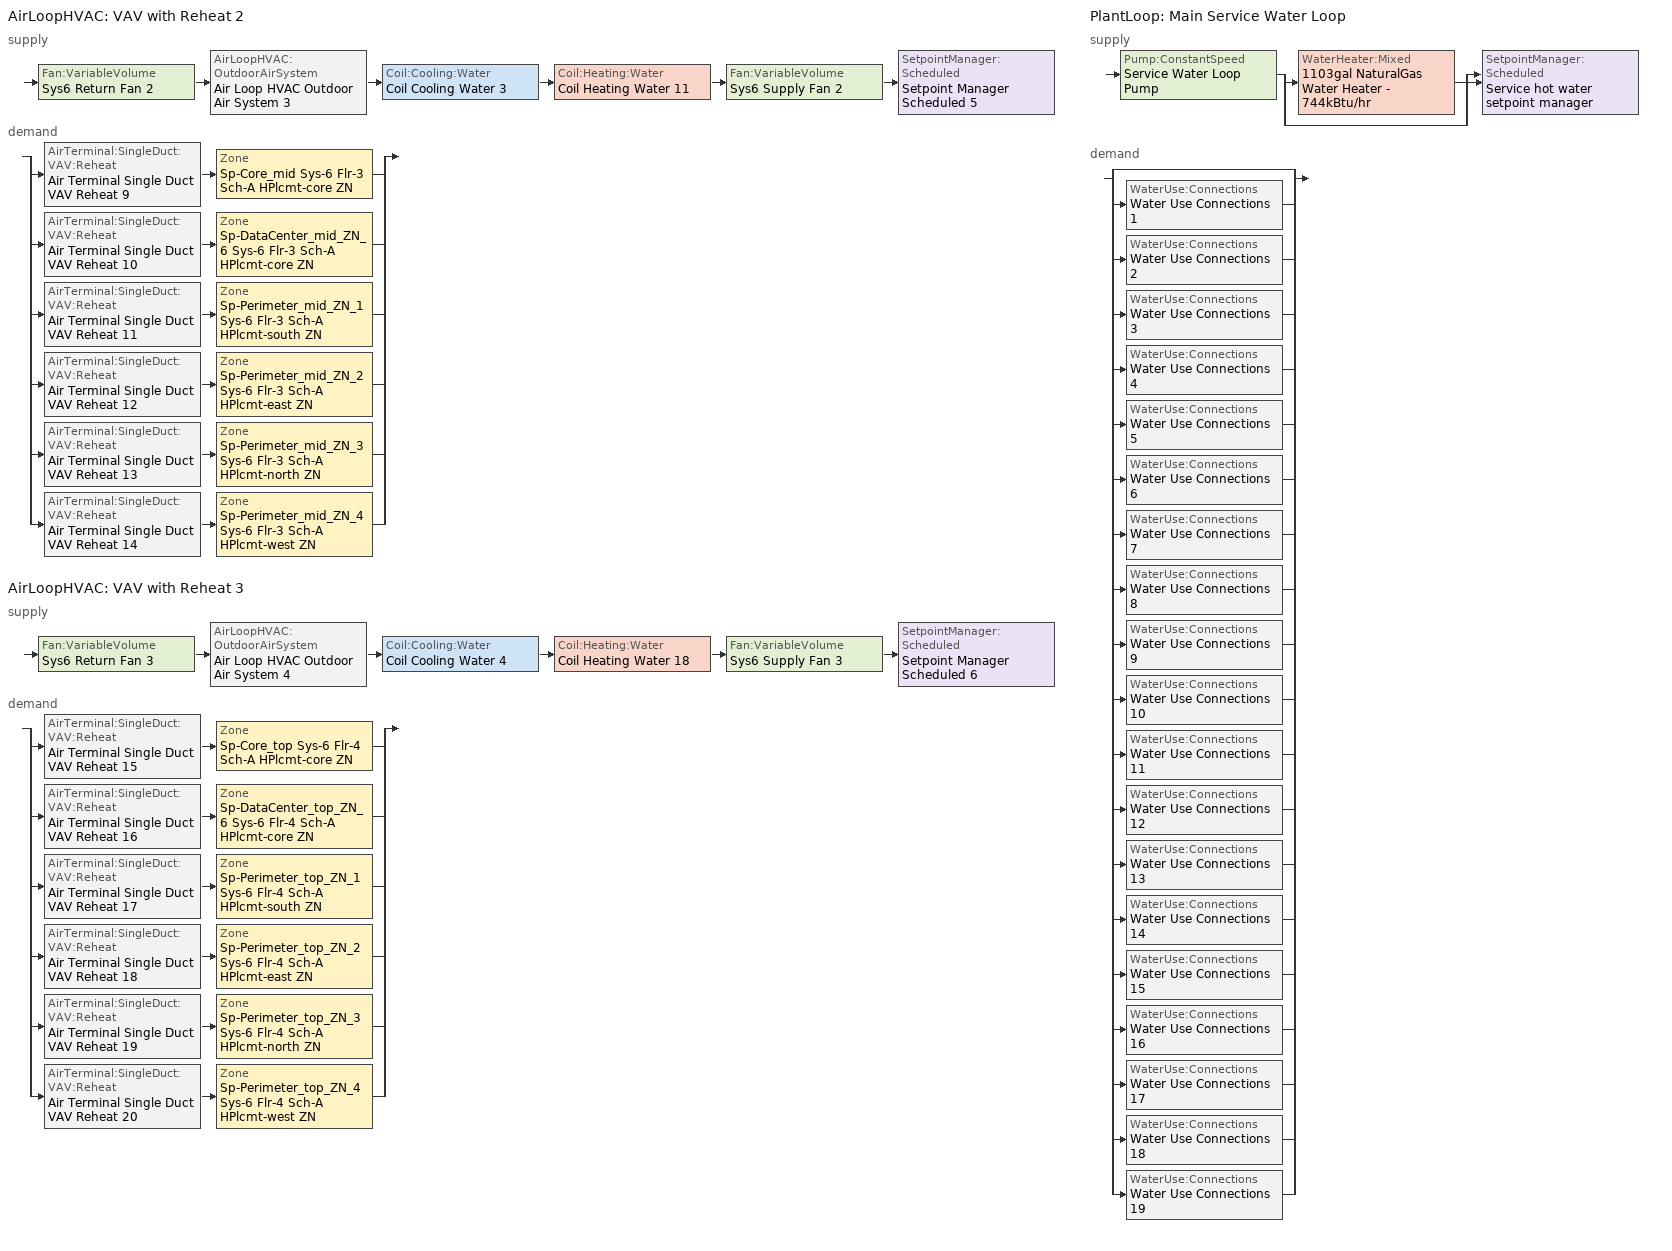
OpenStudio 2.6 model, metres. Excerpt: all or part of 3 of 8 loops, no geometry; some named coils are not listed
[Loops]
AirLoopHVAC 'VAV with Reheat 2'
 supply: Fan:VariableVolume 'Sys6 Return Fan 2' > AirLoopHVAC:OutdoorAirSystem 'Air Loop HVAC Outdoor Air System 3' > Coil:Cooling:Water 'Coil Cooling Water 3' > Coil:Heating:Water 'Coil Heating Water 11' > Fan:VariableVolume 'Sys6 Supply Fan 2' > SetpointManager:Scheduled 'Setpoint Manager Scheduled 5'
 demand: split
  | AirTerminal:SingleDuct:VAV:Reheat 'Air Terminal Single Duct VAV Reheat 9' > Zone 'Sp-Core_mid Sys-6 Flr-3 Sch-A HPlcmt-core ZN'
  | AirTerminal:SingleDuct:VAV:Reheat 'Air Terminal Single Duct VAV Reheat 10' > Zone 'Sp-DataCenter_mid_ZN_6 Sys-6 Flr-3 Sch-A HPlcmt-core ZN'
  | AirTerminal:SingleDuct:VAV:Reheat 'Air Terminal Single Duct VAV Reheat 11' > Zone 'Sp-Perimeter_mid_ZN_1 Sys-6 Flr-3 Sch-A HPlcmt-south ZN'
  | AirTerminal:SingleDuct:VAV:Reheat 'Air Terminal Single Duct VAV Reheat 12' > Zone 'Sp-Perimeter_mid_ZN_2 Sys-6 Flr-3 Sch-A HPlcmt-east ZN'
  | AirTerminal:SingleDuct:VAV:Reheat 'Air Terminal Single Duct VAV Reheat 13' > Zone 'Sp-Perimeter_mid_ZN_3 Sys-6 Flr-3 Sch-A HPlcmt-north ZN'
  | AirTerminal:SingleDuct:VAV:Reheat 'Air Terminal Single Duct VAV Reheat 14' > Zone 'Sp-Perimeter_mid_ZN_4 Sys-6 Flr-3 Sch-A HPlcmt-west ZN'
AirLoopHVAC 'VAV with Reheat 3'
 supply: Fan:VariableVolume 'Sys6 Return Fan 3' > AirLoopHVAC:OutdoorAirSystem 'Air Loop HVAC Outdoor Air System 4' > Coil:Cooling:Water 'Coil Cooling Water 4' > Coil:Heating:Water 'Coil Heating Water 18' > Fan:VariableVolume 'Sys6 Supply Fan 3' > SetpointManager:Scheduled 'Setpoint Manager Scheduled 6'
 demand: split
  | AirTerminal:SingleDuct:VAV:Reheat 'Air Terminal Single Duct VAV Reheat 15' > Zone 'Sp-Core_top Sys-6 Flr-4 Sch-A HPlcmt-core ZN'
  | AirTerminal:SingleDuct:VAV:Reheat 'Air Terminal Single Duct VAV Reheat 16' > Zone 'Sp-DataCenter_top_ZN_6 Sys-6 Flr-4 Sch-A HPlcmt-core ZN'
  | AirTerminal:SingleDuct:VAV:Reheat 'Air Terminal Single Duct VAV Reheat 17' > Zone 'Sp-Perimeter_top_ZN_1 Sys-6 Flr-4 Sch-A HPlcmt-south ZN'
  | AirTerminal:SingleDuct:VAV:Reheat 'Air Terminal Single Duct VAV Reheat 18' > Zone 'Sp-Perimeter_top_ZN_2 Sys-6 Flr-4 Sch-A HPlcmt-east ZN'
  | AirTerminal:SingleDuct:VAV:Reheat 'Air Terminal Single Duct VAV Reheat 19' > Zone 'Sp-Perimeter_top_ZN_3 Sys-6 Flr-4 Sch-A HPlcmt-north ZN'
  | AirTerminal:SingleDuct:VAV:Reheat 'Air Terminal Single Duct VAV Reheat 20' > Zone 'Sp-Perimeter_top_ZN_4 Sys-6 Flr-4 Sch-A HPlcmt-west ZN'
PlantLoop 'Main Service Water Loop'
 supply: Pump:ConstantSpeed 'Service Water Loop Pump' > split
  | WaterHeater:Mixed '1103gal NaturalGas Water Heater - 744kBtu/hr'
  | bypass
  join > SetpointManager:Scheduled 'Service hot water setpoint manager'
 demand: split
  | bypass
  | WaterUse:Connections 'Water Use Connections 1'
  | WaterUse:Connections 'Water Use Connections 2'
  | WaterUse:Connections 'Water Use Connections 3'
  | WaterUse:Connections 'Water Use Connections 4'
  | WaterUse:Connections 'Water Use Connections 5'
  | WaterUse:Connections 'Water Use Connections 6'
  | WaterUse:Connections 'Water Use Connections 7'
  | WaterUse:Connections 'Water Use Connections 8'
  | WaterUse:Connections 'Water Use Connections 9'
  | WaterUse:Connections 'Water Use Connections 10'
  | WaterUse:Connections 'Water Use Connections 11'
  | WaterUse:Connections 'Water Use Connections 12'
  | WaterUse:Connections 'Water Use Connections 13'
  | WaterUse:Connections 'Water Use Connections 14'
  | WaterUse:Connections 'Water Use Connections 15'
  | WaterUse:Connections 'Water Use Connections 16'
  | WaterUse:Connections 'Water Use Connections 17'
  | WaterUse:Connections 'Water Use Connections 18'
  | WaterUse:Connections 'Water Use Connections 19'
[Sizing:Zone] Zone Cooling Design Supply Air Temperature Input Method=SupplyAirTemperature; Zone Cooling Design Supply Air Temperature {C}=13; Zone Cooling Design Supply Air Temperature Difference {deltaC}=11.11; Zone Heating Design Supply Air Temperature Input Method=SupplyAirTemperature; Zone Heating Design Supply Air Temperature {C}=43; Zone Heating Design Supply Air Temperature Difference {deltaC}=11.11; Zone Cooling Design Supply Air Humidity Ratio {kg-H2O/kg-air}=0.0085; Zone Heating Design Supply Air Humidity Ratio {kg-H2O/kg-air}=0.008; Zone Heating Sizing Factor=1.3; Zone Cooling Sizing Factor=1.1; Cooling Design Air Flow Method=DesignDay; Heating Design Air Flow Method=DesignDay; Account for Dedicated Outdoor Air System=No; Dedicated Outdoor Air System Control Strategy=NeutralSupplyAir; Dedicated Outdoor Air Low Setpoint Temperature for Design {C}=autosize; Dedicated Outdoor Air High Setpoint Temperature for Design {C}=autosize
Sp-Perimeter_mid_ZN_3 Sys-6 Flr-3 Sch-A HPlcmt-north ZN; Sp-Perimeter_mid_ZN_2 Sys-6 Flr-3 Sch-A HPlcmt-east ZN; Sp-Perimeter_mid_ZN_4 Sys-6 Flr-3 Sch-A HPlcmt-west ZN; Sp-Perimeter_mid_ZN_1 Sys-6 Flr-3 Sch-A HPlcmt-south ZN; Sp-Core_mid Sys-6 Flr-3 Sch-A HPlcmt-core ZN; Sp-DataCenter_mid_ZN_6 Sys-6 Flr-3 Sch-A HPlcmt-core ZN; Sp-Perimeter_top_ZN_3 Sys-6 Flr-4 Sch-A HPlcmt-north ZN; Sp-Perimeter_top_ZN_2 Sys-6 Flr-4 Sch-A HPlcmt-east ZN; Sp-Perimeter_top_ZN_4 Sys-6 Flr-4 Sch-A HPlcmt-west ZN; Sp-Perimeter_top_ZN_1 Sys-6 Flr-4 Sch-A HPlcmt-south ZN; Sp-Core_top Sys-6 Flr-4 Sch-A HPlcmt-core ZN; Sp-DataCenter_top_ZN_6 Sys-6 Flr-4 Sch-A HPlcmt-core ZN
[Zone equipment]
Sp-Perimeter_mid_ZN_3 Sys-6 Flr-3 Sch-A HPlcmt-north ZN: Air Terminal Single Duct VAV Reheat 13, Zone HVAC Baseboard Convective Water 13
Sp-Perimeter_mid_ZN_2 Sys-6 Flr-3 Sch-A HPlcmt-east ZN: Air Terminal Single Duct VAV Reheat 12, Zone HVAC Baseboard Convective Water 12
Sp-Perimeter_mid_ZN_4 Sys-6 Flr-3 Sch-A HPlcmt-west ZN: Air Terminal Single Duct VAV Reheat 14, Zone HVAC Baseboard Convective Water 14
Sp-Perimeter_mid_ZN_1 Sys-6 Flr-3 Sch-A HPlcmt-south ZN: Air Terminal Single Duct VAV Reheat 11, Zone HVAC Baseboard Convective Water 11
Sp-Core_mid Sys-6 Flr-3 Sch-A HPlcmt-core ZN: Air Terminal Single Duct VAV Reheat 9, Zone HVAC Baseboard Convective Water 9
Sp-DataCenter_mid_ZN_6 Sys-6 Flr-3 Sch-A HPlcmt-core ZN: Air Terminal Single Duct VAV Reheat 10, Zone HVAC Baseboard Convective Water 10
Sp-Perimeter_top_ZN_3 Sys-6 Flr-4 Sch-A HPlcmt-north ZN: Air Terminal Single Duct VAV Reheat 19, Zone HVAC Baseboard Convective Water 19
Sp-Perimeter_top_ZN_2 Sys-6 Flr-4 Sch-A HPlcmt-east ZN: Air Terminal Single Duct VAV Reheat 18, Zone HVAC Baseboard Convective Water 18
Sp-Perimeter_top_ZN_4 Sys-6 Flr-4 Sch-A HPlcmt-west ZN: Air Terminal Single Duct VAV Reheat 20, Zone HVAC Baseboard Convective Water 20
Sp-Perimeter_top_ZN_1 Sys-6 Flr-4 Sch-A HPlcmt-south ZN: Air Terminal Single Duct VAV Reheat 17, Zone HVAC Baseboard Convective Water 17
Sp-Core_top Sys-6 Flr-4 Sch-A HPlcmt-core ZN: Air Terminal Single Duct VAV Reheat 15, Zone HVAC Baseboard Convective Water 15
Sp-DataCenter_top_ZN_6 Sys-6 Flr-4 Sch-A HPlcmt-core ZN: Air Terminal Single Duct VAV Reheat 16, Zone HVAC Baseboard Convective Water 16
[PlantLoop]
Main Service Water Loop: Glycol Concentration=0; Maximum Loop Temperature {C}=60; Minimum Loop Temperature {C}=10; Plant Loop Volume {m3}=Autocalculate; Load Distribution Scheme=Optimal
[Sizing:Plant]
Main Service Water Loop: Loop Type=Heating; Design Loop Exit Temperature {C}=60; Loop Design Temperature Difference {deltaC}=5; Sizing Option=NonCoincident; Zone Timesteps in Averaging Window=1; Coincident Sizing Factor Mode=None
[Pump:ConstantSpeed]
Service Water Loop Pump: Rated Flow Rate {m3/s}=autosize; Rated Pump Head {Pa}=1.5111e+06; Rated Power Consumption {W}=autosize; Motor Efficiency=0.9; Fraction of Motor Inefficiencies to Fluid Stream=0; Pump Control Type=Intermittent; Design Power Sizing Method=PowerPerFlowPerPressure; Design Electric Power per Unit Flow Rate {W/(m3/s)}=348701.1; Design Shaft Power per Unit Flow Rate per Unit Head {W-s/m3-Pa}=1.28205
[SetpointManager:Scheduled] Control Variable=Temperature
Name | Schedule
Setpoint Manager Scheduled 5 | Supply Air Temp 2
Setpoint Manager Scheduled 6 | Supply Air Temp 3
Service hot water setpoint manager | Service Water Loop Temp - 140F
[AirLoopHVAC] Availability Schedule=Always On Discrete; Design Supply Air Flow Rate {m3/s}=AutoSize
VAV with Reheat 2; VAV with Reheat 3
[Sizing:System] Type of Load to Size On=Sensible; Design Outdoor Air Flow Rate {m3/s}=Autosize; Minimum System Air Flow Ratio=0.3; Preheat Design Temperature {C}=7; Preheat Design Humidity Ratio {kg-H2O/kg-Air}=0.008; Precool Design Temperature {C}=13; Precool Design Humidity Ratio {kg-H2O/kg-Air}=0.008; Central Cooling Design Supply Air Temperature {C}=13; Central Heating Design Supply Air Temperature {C}=13.1; Sizing Option=NonCoincident; 100% Outdoor Air in Cooling=No; 100% Outdoor Air in Heating=No; Central Cooling Design Supply Air Humidity Ratio {kg-H2O/kg-Air}=0.0085; Central Heating Design Supply Air Humidity Ratio {kg-H2O/kg-Air}=0.008; Cooling Design Air Flow Method=DesignDay; Cooling Design Air Flow Rate {m3/s}=0; Heating Design Air Flow Method=DesignDay; Heating Design Air Flow Rate {m3/s}=0; System Outdoor Air Method=ZoneSum; Zone Maximum Outdoor Air Fraction=1; Cooling Supply Air Flow Rate Per Floor Area {m3/s-m2}=0.00996765; Cooling Fraction of Autosized Cooling Supply Air Flow Rate=1; Cooling Supply Air Flow Rate Per Unit Cooling Capacity {m3/s-W}=3.94755e-05; Heating Supply Air Flow Rate Per Floor Area {m3/s-m2}=0.00996765; Heating Fraction of Autosized Heating Supply Air Flow Rate=1; Heating Fraction of Autosized Cooling Supply Air Flow Rate=1; Heating Supply Air Flow Rate Per Unit Heating Capacity {m3/s-W}=3.15882e-05; Cooling Design Capacity Method=CoolingDesignCapacity; Cooling Design Capacity {W}=autosize; Cooling Design Capacity Per Floor Area {W/m2}=234.7; Fraction of Autosized Cooling Design Capacity=1; Heating Design Capacity Method=HeatingDesignCapacity; Heating Design Capacity {W}=autosize; Heating Design Capacity Per Floor Area {W/m2}=157; Fraction of Autosized Heating Design Capacity=1; Central Cooling Capacity Control Method=OnOff
VAV with Reheat 2; VAV with Reheat 3
[Fan:VariableVolume] Availability Schedule=Always On Discrete; Fan Efficiency=0.6045; Pressure Rise {Pa}=1017.592; Maximum Flow Rate {m3/s}=Autosize; Fan Power Minimum Flow Rate Input Method=FixedFlowRate; Fan Power Minimum Flow Fraction=0; Fan Power Minimum Air Flow Rate {m3/s}=0; Motor Efficiency=0.93; Motor In Airstream Fraction=1; Fan Power Coefficient 1=0.0407599; Fan Power Coefficient 2=0.088045; Fan Power Coefficient 3=-0.0729261; Fan Power Coefficient 4=0.94374; Fan Power Coefficient 5=0
Sys6 Supply Fan 2; Sys6 Return Fan 2; Sys6 Supply Fan 3; Sys6 Return Fan 3
[Controller:OutdoorAir] Minimum Outdoor Air Flow Rate {m3/s}=autosize; Maximum Outdoor Air Flow Rate {m3/s}=Autosize; Economizer Control Type=NoEconomizer; Economizer Control Action Type=ModulateFlow; Economizer Maximum Limit Dry-Bulb Temperature {C}=28; Economizer Maximum Limit Enthalpy {J/kg}=64000; Economizer Minimum Limit Dry-Bulb Temperature {C}=-100; Lockout Type=NoLockout; Minimum Limit Type=FixedMinimum; High Humidity Control=No; Heat Recovery Bypass Control Type=BypassWhenWithinEconomizerLimits
Name | Controller Mechanical Ventilation
Controller Outdoor Air 3 | Controller Mechanical Ventilation 3
Controller Outdoor Air 4 | Controller Mechanical Ventilation 4
[Controller:MechanicalVentilation] Availability Schedule=Always On Discrete; System Outdoor Air Method=ZoneSum
Controller Mechanical Ventilation 3; Controller Mechanical Ventilation 4
[AirLoopHVAC:OutdoorAirSystem]
Name | Controller
Air Loop HVAC Outdoor Air System 3 | Controller Outdoor Air 3
Air Loop HVAC Outdoor Air System 4 | Controller Outdoor Air 4
[AirTerminal:SingleDuct:VAV:Reheat] Availability Schedule=Always On Discrete; Maximum Air Flow Rate {m3/s}=AutoSize; Zone Minimum Air Flow Input Method=Constant; Constant Minimum Air Flow Fraction=0.3; Maximum Hot Water or Steam Flow Rate {m3/s}=AutoSize; Minimum Hot Water or Steam Flow Rate {m3/s}=0; Convergence Tolerance=0.001; Damper Heating Action=Normal; Maximum Flow per Zone Floor Area During Reheat {m3/s-m2}=AutoSize; Maximum Flow Fraction During Reheat=AutoSize; Maximum Reheat Air Temperature {C}=43; Control For Outdoor Air=No
Name | Fixed Minimum Air Flow Rate {m3/s} | Reheat Coil
Air Terminal Single Duct VAV Reheat 9 | 4.99224 | Coil Heating Water 12
Air Terminal Single Duct VAV Reheat 10 | 0.0724055 | Coil Heating Water 13
Air Terminal Single Duct VAV Reheat 11 | 0.626839 | Coil Heating Water 14
Air Terminal Single Duct VAV Reheat 12 | 0.40395 | Coil Heating Water 15
Air Terminal Single Duct VAV Reheat 13 | 0.626826 | Coil Heating Water 16
Air Terminal Single Duct VAV Reheat 14 | 0.40395 | Coil Heating Water 17
Air Terminal Single Duct VAV Reheat 15 | 4.99224 | Coil Heating Water 19
Air Terminal Single Duct VAV Reheat 16 | 0.0724055 | Coil Heating Water 20
Air Terminal Single Duct VAV Reheat 17 | 0.626839 | Coil Heating Water 21
Air Terminal Single Duct VAV Reheat 18 | 0.40395 | Coil Heating Water 22
Air Terminal Single Duct VAV Reheat 19 | 0.626826 | Coil Heating Water 23
Air Terminal Single Duct VAV Reheat 20 | 0.40395 | Coil Heating Water 24
[WaterHeater:Mixed]
1103gal NaturalGas Water Heater - 744kBtu/hr: Tank Volume {m3}=4.17379; Setpoint Temperature Schedule=Service Water Loop Temp - 140F; Deadband Temperature Difference {deltaC}=2; Maximum Temperature Limit {C}=82.2222; Heater Control Type=Cycle; Heater Maximum Capacity {W}=218080; Heater Fuel Type=NaturalGas; Heater Thermal Efficiency=0.8; Off Cycle Parasitic Fuel Consumption Rate {W}=20; Off Cycle Parasitic Fuel Type=NaturalGas; Off Cycle Parasitic Heat Fraction to Tank=0.8; On Cycle Parasitic Fuel Type=NaturalGas; Ambient Temperature Indicator=Schedule; Ambient Temperature Schedule=Water Heater Ambient Temp Schedule - 70F; Off Cycle Loss Coefficient to Ambient Temperature {W/K}=6; On Cycle Loss Coefficient to Ambient Temperature {W/K}=6; Use Side Effectiveness=1; Source Side Effectiveness=1; Use Side Design Flow Rate {m3/s}=autosize; Source Side Design Flow Rate {m3/s}=autosize; Indirect Water Heating Recovery Time {hr}=1.5; Source Side Flow Control Mode=IndirectHeatPrimarySetpoint
[WaterUse:Connections]
Name | Water Use Equipment Name 1
Water Use Connections 1 | Core_bottom Service Water Use 0.96gal/min
Water Use Connections 2 | Core_mid Service Water Use 9.58gal/min
Water Use Connections 3 | Core_top Service Water Use 0.96gal/min
Water Use Connections 4 | Datacenter_basement_zn_6 Service Water Use 0.3gal/min
Water Use Connections 5 | Datacenter_bot_zn_6 Service Water Use 0.01gal/min
Water Use Connections 6 | Datacenter_mid_zn_6 Service Water Use 0.14gal/min
Water Use Connections 7 | Datacenter_top_zn_6 Service Water Use 0.01gal/min
Water Use Connections 8 | Perimeter_bot_zn_1 Service Water Use 0.12gal/min
Water Use Connections 9 | Perimeter_bot_zn_2 Service Water Use 0.08gal/min
Water Use Connections 10 | Perimeter_bot_zn_3 Service Water Use 0.12gal/min
Water Use Connections 11 | Perimeter_bot_zn_4 Service Water Use 0.08gal/min
Water Use Connections 12 | Perimeter_mid_zn_1 Service Water Use 1.2gal/min
Water Use Connections 13 | Perimeter_mid_zn_2 Service Water Use 0.77gal/min
Water Use Connections 14 | Perimeter_mid_zn_3 Service Water Use 1.2gal/min
Water Use Connections 15 | Perimeter_mid_zn_4 Service Water Use 0.77gal/min
Water Use Connections 16 | Perimeter_top_zn_1 Service Water Use 0.12gal/min
Water Use Connections 17 | Perimeter_top_zn_2 Service Water Use 0.08gal/min
Water Use Connections 18 | Perimeter_top_zn_3 Service Water Use 0.12gal/min
Water Use Connections 19 | Perimeter_top_zn_4 Service Water Use 0.08gal/min
[WaterUse:Equipment:Definition]
Name | Peak Flow Rate {m3/s} | Target Temperature Schedule | Sensible Fraction Schedule | Latent Fraction Schedule
Core_bottom Service Water Use Def 0.96gal/min | 6.0423e-05 | Schedule Ruleset 5 | Schedule Ruleset 3 | Schedule Ruleset 4
Core_mid Service Water Use Def 9.58gal/min | 0.00060423 | Schedule Ruleset 8 | Schedule Ruleset 6 | Schedule Ruleset 7
Core_top Service Water Use Def 0.96gal/min | 6.0423e-05 | Schedule Ruleset 11 | Schedule Ruleset 9 | Schedule Ruleset 10
Datacenter_basement_zn_6 Service Water Use Def 0.3gal/min | 1.89704e-05 | Schedule Ruleset 14 | Schedule Ruleset 12 | Schedule Ruleset 13
Datacenter_bot_zn_6 Service Water Use Def 0.01gal/min | 8.76352e-07 | Schedule Ruleset 17 | Schedule Ruleset 15 | Schedule Ruleset 16
Datacenter_mid_zn_6 Service Water Use Def 0.14gal/min | 8.76352e-06 | Schedule Ruleset 20 | Schedule Ruleset 18 | Schedule Ruleset 19
Datacenter_top_zn_6 Service Water Use Def 0.01gal/min | 8.76352e-07 | Schedule Ruleset 23 | Schedule Ruleset 21 | Schedule Ruleset 22
Perimeter_bot_zn_1 Service Water Use Def 0.12gal/min | 7.58688e-06 | Schedule Ruleset 26 | Schedule Ruleset 24 | Schedule Ruleset 25
Perimeter_bot_zn_2 Service Water Use Def 0.08gal/min | 4.88917e-06 | Schedule Ruleset 29 | Schedule Ruleset 27 | Schedule Ruleset 28
Perimeter_bot_zn_3 Service Water Use Def 0.12gal/min | 7.58672e-06 | Schedule Ruleset 32 | Schedule Ruleset 30 | Schedule Ruleset 31
Perimeter_bot_zn_4 Service Water Use Def 0.08gal/min | 4.88917e-06 | Schedule Ruleset 35 | Schedule Ruleset 33 | Schedule Ruleset 34
Perimeter_mid_zn_1 Service Water Use Def 1.2gal/min | 7.58688e-05 | Schedule Ruleset 38 | Schedule Ruleset 36 | Schedule Ruleset 37
Perimeter_mid_zn_2 Service Water Use Def 0.77gal/min | 4.88917e-05 | Schedule Ruleset 41 | Schedule Ruleset 39 | Schedule Ruleset 40
Perimeter_mid_zn_3 Service Water Use Def 1.2gal/min | 7.58672e-05 | Schedule Ruleset 44 | Schedule Ruleset 42 | Schedule Ruleset 43
Perimeter_mid_zn_4 Service Water Use Def 0.77gal/min | 4.88917e-05 | Schedule Ruleset 47 | Schedule Ruleset 45 | Schedule Ruleset 46
Perimeter_top_zn_1 Service Water Use Def 0.12gal/min | 7.58688e-06 | Schedule Ruleset 50 | Schedule Ruleset 48 | Schedule Ruleset 49
Perimeter_top_zn_2 Service Water Use Def 0.08gal/min | 4.88917e-06 | Schedule Ruleset 53 | Schedule Ruleset 51 | Schedule Ruleset 52
Perimeter_top_zn_3 Service Water Use Def 0.12gal/min | 7.58672e-06 | Schedule Ruleset 56 | Schedule Ruleset 54 | Schedule Ruleset 55
Perimeter_top_zn_4 Service Water Use Def 0.08gal/min | 4.88917e-06 | Schedule Ruleset 59 | Schedule Ruleset 57 | Schedule Ruleset 58
[WaterUse:Equipment] Flow Rate Fraction Schedule=NECB-A-Service Water Heating
Name | Water Use Equipment Definition | Space
Core_bottom Service Water Use 0.96gal/min | Core_bottom Service Water Use Def 0.96gal/min | Core_bottom
Core_mid Service Water Use 9.58gal/min | Core_mid Service Water Use Def 9.58gal/min | Core_mid
Core_top Service Water Use 0.96gal/min | Core_top Service Water Use Def 0.96gal/min | Core_top
Datacenter_basement_zn_6 Service Water Use 0.3gal/min | Datacenter_basement_zn_6 Service Water Use Def 0.3gal/min | DataCenter_basement_ZN_6
Datacenter_bot_zn_6 Service Water Use 0.01gal/min | Datacenter_bot_zn_6 Service Water Use Def 0.01gal/min | DataCenter_bot_ZN_6
Datacenter_mid_zn_6 Service Water Use 0.14gal/min | Datacenter_mid_zn_6 Service Water Use Def 0.14gal/min | DataCenter_mid_ZN_6
Datacenter_top_zn_6 Service Water Use 0.01gal/min | Datacenter_top_zn_6 Service Water Use Def 0.01gal/min | DataCenter_top_ZN_6
Perimeter_bot_zn_1 Service Water Use 0.12gal/min | Perimeter_bot_zn_1 Service Water Use Def 0.12gal/min | Perimeter_bot_ZN_1
Perimeter_bot_zn_2 Service Water Use 0.08gal/min | Perimeter_bot_zn_2 Service Water Use Def 0.08gal/min | Perimeter_bot_ZN_2
Perimeter_bot_zn_3 Service Water Use 0.12gal/min | Perimeter_bot_zn_3 Service Water Use Def 0.12gal/min | Perimeter_bot_ZN_3
Perimeter_bot_zn_4 Service Water Use 0.08gal/min | Perimeter_bot_zn_4 Service Water Use Def 0.08gal/min | Perimeter_bot_ZN_4
Perimeter_mid_zn_1 Service Water Use 1.2gal/min | Perimeter_mid_zn_1 Service Water Use Def 1.2gal/min | Perimeter_mid_ZN_1
Perimeter_mid_zn_2 Service Water Use 0.77gal/min | Perimeter_mid_zn_2 Service Water Use Def 0.77gal/min | Perimeter_mid_ZN_2
Perimeter_mid_zn_3 Service Water Use 1.2gal/min | Perimeter_mid_zn_3 Service Water Use Def 1.2gal/min | Perimeter_mid_ZN_3
Perimeter_mid_zn_4 Service Water Use 0.77gal/min | Perimeter_mid_zn_4 Service Water Use Def 0.77gal/min | Perimeter_mid_ZN_4
Perimeter_top_zn_1 Service Water Use 0.12gal/min | Perimeter_top_zn_1 Service Water Use Def 0.12gal/min | Perimeter_top_ZN_1
Perimeter_top_zn_2 Service Water Use 0.08gal/min | Perimeter_top_zn_2 Service Water Use Def 0.08gal/min | Perimeter_top_ZN_2
Perimeter_top_zn_3 Service Water Use 0.12gal/min | Perimeter_top_zn_3 Service Water Use Def 0.12gal/min | Perimeter_top_ZN_3
Perimeter_top_zn_4 Service Water Use 0.08gal/min | Perimeter_top_zn_4 Service Water Use Def 0.08gal/min | Perimeter_top_ZN_4
[Schedule:Ruleset]
Name | Default Day Schedule
Supply Air Temp 2 | Supply Air Temp Default 2
Supply Air Temp 3 | Supply Air Temp Default 3
Service Water Loop Temp - 140F | Service Water Loop Temp - 140F Default
Water Heater Ambient Temp Schedule - 70F | Water Heater Ambient Temp Schedule - 70F Default
Schedule Ruleset 3 | Schedule Day 7
Schedule Ruleset 4 | Schedule Day 8
Schedule Ruleset 5 | Schedule Day 9
NECB-A-Service Water Heating | NECB-A-Service Water Heating Default
Schedule Ruleset 6 | Schedule Day 10
Schedule Ruleset 7 | Schedule Day 11
Schedule Ruleset 8 | Schedule Day 12
Schedule Ruleset 9 | Schedule Day 13
Schedule Ruleset 10 | Schedule Day 14
Schedule Ruleset 11 | Schedule Day 15
Schedule Ruleset 12 | Schedule Day 16
Schedule Ruleset 13 | Schedule Day 17
Schedule Ruleset 14 | Schedule Day 18
Schedule Ruleset 15 | Schedule Day 19
Schedule Ruleset 16 | Schedule Day 20
Schedule Ruleset 17 | Schedule Day 21
Schedule Ruleset 18 | Schedule Day 22
Schedule Ruleset 19 | Schedule Day 23
Schedule Ruleset 20 | Schedule Day 24
Schedule Ruleset 21 | Schedule Day 25
Schedule Ruleset 22 | Schedule Day 26
Schedule Ruleset 23 | Schedule Day 27
Schedule Ruleset 24 | Schedule Day 28
Schedule Ruleset 25 | Schedule Day 29
Schedule Ruleset 26 | Schedule Day 30
Schedule Ruleset 27 | Schedule Day 31
Schedule Ruleset 28 | Schedule Day 32
Schedule Ruleset 29 | Schedule Day 33
Schedule Ruleset 30 | Schedule Day 34
Schedule Ruleset 31 | Schedule Day 35
Schedule Ruleset 32 | Schedule Day 36
Schedule Ruleset 33 | Schedule Day 37
Schedule Ruleset 34 | Schedule Day 38
Schedule Ruleset 35 | Schedule Day 39
Schedule Ruleset 36 | Schedule Day 40
Schedule Ruleset 37 | Schedule Day 41
Schedule Ruleset 38 | Schedule Day 42
Schedule Ruleset 39 | Schedule Day 43
Schedule Ruleset 40 | Schedule Day 44
Schedule Ruleset 41 | Schedule Day 45
Schedule Ruleset 42 | Schedule Day 46
Schedule Ruleset 43 | Schedule Day 47
Schedule Ruleset 44 | Schedule Day 48
Schedule Ruleset 45 | Schedule Day 49
Schedule Ruleset 46 | Schedule Day 50
Schedule Ruleset 47 | Schedule Day 51
Schedule Ruleset 48 | Schedule Day 52
Schedule Ruleset 49 | Schedule Day 53
Schedule Ruleset 50 | Schedule Day 54
Schedule Ruleset 51 | Schedule Day 55
Schedule Ruleset 52 | Schedule Day 56
Schedule Ruleset 53 | Schedule Day 57
Schedule Ruleset 54 | Schedule Day 58
Schedule Ruleset 55 | Schedule Day 59
Schedule Ruleset 56 | Schedule Day 60
Schedule Ruleset 57 | Schedule Day 61
Schedule Ruleset 58 | Schedule Day 62
Schedule Ruleset 59 | Schedule Day 63
[Schedule:Day]
Supply Air Temp Default 2; Supply Air Temp Default 3: 24, 0, 13
Service Water Loop Temp - 140F Default; Schedule Day 9; Schedule Day 12; Schedule Day 15; Schedule Day 18; Schedule Day 21; Schedule Day 24; Schedule Day 27; Schedule Day 30; Schedule Day 33; Schedule Day 36; Schedule Day 39; Schedule Day 42; Schedule Day 45; Schedule Day 48; Schedule Day 51; Schedule Day 54; Schedule Day 57; Schedule Day 60; Schedule Day 63: 24, 0, 60
Water Heater Ambient Temp Schedule - 70F Default: 24, 0, 21.1111
Schedule Day 7; Schedule Day 10; Schedule Day 13; Schedule Day 16; Schedule Day 19; Schedule Day 22; Schedule Day 25; Schedule Day 28; Schedule Day 31; Schedule Day 34; Schedule Day 37; Schedule Day 40; Schedule Day 43; Schedule Day 46; Schedule Day 49; Schedule Day 52; Schedule Day 55; Schedule Day 58; Schedule Day 61: 24, 0, 0.2
Schedule Day 8; NECB-A-Service Water Heating Sat Day; NECB-A-Service Water Heating Sun|Hol Day; Schedule Day 11; Schedule Day 14; Schedule Day 17; Schedule Day 20; Schedule Day 23; Schedule Day 26; Schedule Day 29; Schedule Day 32; Schedule Day 35; Schedule Day 38; Schedule Day 41; Schedule Day 44; Schedule Day 47; Schedule Day 50; Schedule Day 53; Schedule Day 56; Schedule Day 59; Schedule Day 62: 24, 0, 0.05
NECB-A-Service Water Heating Default; NECB-A-Service Water Heating Default|Wkdy Day: 7, 0, 0.05, 8, 0, 0.1, 10, 0, 0.5, 16, 0, 0.9, 17, 0, 0.7, 18, 0, 0.5, 19, 0, 0.3, 22, 0, 0.2, 24, 0, 0.05
[Schedule:Rule] Schedule Ruleset=NECB-A-Service Water Heating; Date Specification Type=DateRange; Start Month=1; Start Day=1; End Month=12; End Day=31
Name | Rule Order | Day Schedule | Apply Monday | Apply Tuesday | Apply Wednesday | Apply Thursday | Apply Friday | Apply Saturday | Apply Sunday
Schedule Rule 17 | 2 | NECB-A-Service Water Heating Default|Wkdy Day | Yes | Yes | Yes | Yes | Yes
Schedule Rule 18 | 1 | NECB-A-Service Water Heating Sat Day |  |  |  |  |  | Yes
Schedule Rule 19 | 0 | NECB-A-Service Water Heating Sun|Hol Day |  |  |  |  |  |  | Yes
[Schedule:Constant]
Always On Discrete: Value=1
